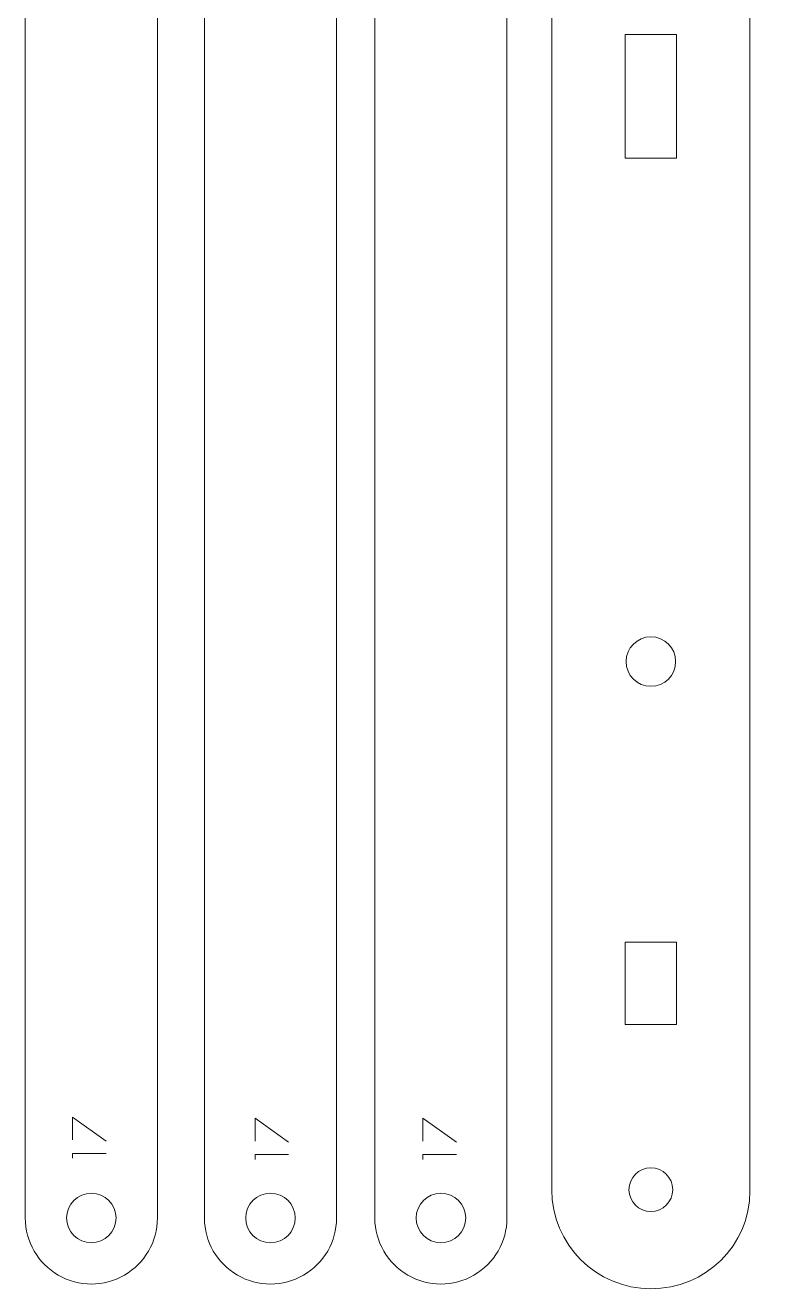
# Model space of a CAD drawing. Header units: centimetres. Extents: x -24 to 24.1, y -20.7 to 0.5.
# Drawn here: x -8.94 to -4.36, y -14.8 to -7.14 of the extents above; entities that cross this region are included whole.
import ezdxf

# ---------------------------------------------------------------- set-up
doc = ezdxf.new("R2010")
doc.units = ezdxf.units.CM
doc.header["$MEASUREMENT"] = 0
doc.layers.add('Layer 1', color=7, linetype='Continuous')

msp = doc.modelspace()

# ---------------------------------------------------------------- linework, layer by layer
at = {"layer": 'Layer 1', "color": 250, "lineweight": 9}
for points, knots in [([(-4.55169, -6.71902), (-4.55169, -6.71902), (-4.55499, -6.71334), (-4.55499, -6.71334), (-4.55499, -6.71334), (-4.55499, -6.71334), (-4.55504, -14.20675), (-4.55504, -14.20675), (-4.55504, -14.20675), (-4.55504, -14.53813), (-4.82362, -14.79882), (-5.15499, -14.79882), (-5.15499, -14.79882), (-5.48635, -14.79883), (-5.75498, -14.5302), (-5.75498, -14.19882), (-5.75498, -14.19882), (-5.75498, -14.19882), (-5.75498, -6.71334), (-5.75498, -6.71334), (-5.75498, -6.71334), (-5.75498, -6.71334), (-5.75544, -6.71764), (-5.75544, -6.71764), (-5.75544, -6.71764), (-5.87019, -6.59024), (-5.94333, -6.41473), (-5.94333, -6.19118), (-5.94333, -6.19118), (-5.94335, -5.75466), (-5.58946, -5.40079), (-5.15297, -5.40079), (-5.15297, -5.40079), (-4.71645, -5.40077), (-4.36258, -5.75466), (-4.36258, -6.19115), (-4.36258, -6.19115), (-4.36258, -6.41556), (-4.43623, -6.59151), (-4.55169, -6.71902)], [0, 0, 0, 0, 0.09090909, 0.09090909, 0.09090909, 0.09090909, 0.18181818, 0.18181818, 0.18181818, 0.18181818, 0.27272727, 0.27272727, 0.27272727, 0.27272727, 0.36363636, 0.36363636, 0.36363636, 0.36363636, 0.45454545, 0.45454545, 0.45454545, 0.45454545, 0.54545455, 0.54545455, 0.54545455, 0.54545455, 0.63636364, 0.63636364, 0.63636364, 0.63636364, 0.72727273, 0.72727273, 0.72727273, 0.72727273, 0.81818182, 0.81818182, 0.81818182, 0.81818182, 1, 1, 1, 1]), ([(-8.943, -6.37025), (-8.943, -6.37026), (-8.943, -14.37026), (-8.943, -14.37026), (-8.943, -14.37026), (-8.943, -14.51316), (-8.86677, -14.64521), (-8.743, -14.71667), (-8.743, -14.71667), (-8.61924, -14.78812), (-8.46677, -14.78812), (-8.343, -14.71667), (-8.343, -14.71667), (-8.21924, -14.64521), (-8.14302, -14.51316), (-8.14302, -14.37026), (-8.14302, -14.37026), (-8.14302, -14.37026), (-8.14302, -6.37026), (-8.14302, -6.37026), (-8.14302, -6.37026), (-8.14302, -6.14934), (-8.32209, -5.97026), (-8.543, -5.97026), (-8.543, -5.97026), (-8.76392, -5.97025), (-8.943, -6.14934), (-8.943, -6.37025)], [0, 0, 0, 0, 0.125, 0.125, 0.125, 0.125, 0.25, 0.25, 0.25, 0.25, 0.375, 0.375, 0.375, 0.375, 0.5, 0.5, 0.5, 0.5, 0.625, 0.625, 0.625, 0.625, 0.75, 0.75, 0.75, 0.75, 1, 1, 1, 1]), ([(-7.85821, -6.37025), (-7.85821, -6.37026), (-7.85821, -14.37026), (-7.85821, -14.37026), (-7.85821, -14.37026), (-7.85821, -14.51316), (-7.78198, -14.64521), (-7.65821, -14.71667), (-7.65821, -14.71667), (-7.53445, -14.78812), (-7.38198, -14.78812), (-7.25822, -14.71667), (-7.25822, -14.71667), (-7.13445, -14.64521), (-7.05823, -14.51316), (-7.05823, -14.37026), (-7.05823, -14.37026), (-7.05823, -14.37026), (-7.05823, -6.37026), (-7.05823, -6.37026), (-7.05823, -6.37026), (-7.05823, -6.14934), (-7.2373, -5.97026), (-7.45821, -5.97026), (-7.45821, -5.97026), (-7.67913, -5.97025), (-7.85821, -6.14934), (-7.85821, -6.37025)], [0, 0, 0, 0, 0.125, 0.125, 0.125, 0.125, 0.25, 0.25, 0.25, 0.25, 0.375, 0.375, 0.375, 0.375, 0.5, 0.5, 0.5, 0.5, 0.625, 0.625, 0.625, 0.625, 0.75, 0.75, 0.75, 0.75, 1, 1, 1, 1]), ([(-6.82633, -6.37025), (-6.82633, -6.37026), (-6.82633, -14.37026), (-6.82633, -14.37026), (-6.82633, -14.37026), (-6.82633, -14.51316), (-6.7501, -14.64521), (-6.62633, -14.71667), (-6.62633, -14.71667), (-6.50257, -14.78812), (-6.3501, -14.78812), (-6.22633, -14.71667), (-6.22633, -14.71667), (-6.10257, -14.64521), (-6.02635, -14.51316), (-6.02635, -14.37026), (-6.02635, -14.37026), (-6.02635, -14.37026), (-6.02635, -6.37026), (-6.02635, -6.37026), (-6.02635, -6.37026), (-6.02635, -6.14934), (-6.20542, -5.97026), (-6.42633, -5.97026), (-6.42633, -5.97026), (-6.64725, -5.97025), (-6.82633, -6.14934), (-6.82633, -6.37025)], [0, 0, 0, 0, 0.125, 0.125, 0.125, 0.125, 0.25, 0.25, 0.25, 0.25, 0.375, 0.375, 0.375, 0.375, 0.5, 0.5, 0.5, 0.5, 0.625, 0.625, 0.625, 0.625, 0.75, 0.75, 0.75, 0.75, 1, 1, 1, 1]), ([(-5.30999, -7.94882), (-5.30999, -7.94882), (-5.30999, -7.19882), (-5.30999, -7.19882), (-5.30999, -7.19882), (-5.30999, -7.19882), (-4.99999, -7.19882), (-4.99999, -7.19882), (-4.99999, -7.19882), (-4.99999, -7.19882), (-4.99999, -7.94882), (-4.99999, -7.94882), (-4.99999, -7.94882), (-4.99999, -7.94882), (-5.30999, -7.94882), (-5.30999, -7.94882)], [0, 0, 0, 0, 0.2, 0.2, 0.2, 0.2, 0.4, 0.4, 0.4, 0.4, 0.6, 0.6, 0.6, 0.6, 1, 1, 1, 1]), ([(-5.15499, -11.14883), (-5.23784, -11.14883), (-5.30499, -11.08168), (-5.30499, -10.99884), (-5.30499, -10.99884), (-5.305, -10.91599), (-5.23784, -10.84884), (-5.155, -10.84884), (-5.155, -10.84884), (-5.07215, -10.84883), (-5.005, -10.91599), (-5.00499, -10.99883), (-5.00499, -10.99883), (-5.00499, -11.08168), (-5.07215, -11.14883), (-5.15499, -11.14883)], [0, 0, 0, 0, 0.2, 0.2, 0.2, 0.2, 0.4, 0.4, 0.4, 0.4, 0.6, 0.6, 0.6, 0.6, 1, 1, 1, 1]), ([(-5.30499, -13.19882), (-5.30499, -13.19882), (-5.30999, -13.19882), (-5.30999, -13.19882), (-5.30999, -13.19882), (-5.30999, -13.19882), (-5.30999, -12.69882), (-5.30999, -12.69882), (-5.30999, -12.69882), (-5.30999, -12.69882), (-5.30499, -12.69882), (-5.30499, -12.69882), (-5.30499, -12.69882), (-5.30499, -12.69882), (-5.00499, -12.69882), (-5.00499, -12.69882), (-5.00499, -12.69882), (-5.00499, -12.69882), (-4.99999, -12.69882), (-4.99999, -12.69882), (-4.99999, -12.69882), (-4.99999, -12.69882), (-4.99999, -13.19882), (-4.99999, -13.19882), (-4.99999, -13.19882), (-4.99999, -13.19882), (-5.00499, -13.19882), (-5.00499, -13.19882), (-5.00499, -13.19882), (-5.00499, -13.19882), (-5.30499, -13.19882), (-5.30499, -13.19882)], [0, 0, 0, 0, 0.11111111, 0.11111111, 0.11111111, 0.11111111, 0.22222222, 0.22222222, 0.22222222, 0.22222222, 0.33333333, 0.33333333, 0.33333333, 0.33333333, 0.44444444, 0.44444444, 0.44444444, 0.44444444, 0.55555556, 0.55555556, 0.55555556, 0.55555556, 0.66666667, 0.66666667, 0.66666667, 0.66666667, 0.77777778, 0.77777778, 0.77777778, 0.77777778, 1, 1, 1, 1]), ([(-8.65625, -13.7595), (-8.65625, -13.7595), (-8.45305, -13.90484), (-8.45305, -13.90484), (-8.45305, -13.90484), (-8.45305, -13.90484), (-8.65625, -13.7595), (-8.65625, -13.7595), (-8.65625, -13.7595), (-8.65625, -13.7595), (-8.65625, -13.89722), (-8.65625, -13.89722), (-8.65625, -13.89722), (-8.65625, -13.89722), (-8.65625, -13.7595), (-8.65625, -13.7595)], [0, 0, 0, 0, 0.2, 0.2, 0.2, 0.2, 0.4, 0.4, 0.4, 0.4, 0.6, 0.6, 0.6, 0.6, 1, 1, 1, 1]), ([(-7.55161, -13.76623), (-7.55161, -13.76623), (-7.34841, -13.91157), (-7.34841, -13.91157), (-7.34841, -13.91157), (-7.34841, -13.91157), (-7.55161, -13.76623), (-7.55161, -13.76623), (-7.55161, -13.76623), (-7.55161, -13.76623), (-7.55161, -13.90395), (-7.55161, -13.90395), (-7.55161, -13.90395), (-7.55161, -13.90395), (-7.55161, -13.76623), (-7.55161, -13.76623)], [0, 0, 0, 0, 0.2, 0.2, 0.2, 0.2, 0.4, 0.4, 0.4, 0.4, 0.6, 0.6, 0.6, 0.6, 1, 1, 1, 1]), ([(-6.53534, -13.76623), (-6.53534, -13.76623), (-6.33214, -13.91157), (-6.33214, -13.91157), (-6.33214, -13.91157), (-6.33214, -13.91157), (-6.53534, -13.76623), (-6.53534, -13.76623), (-6.53534, -13.76623), (-6.53534, -13.76623), (-6.53534, -13.90395), (-6.53534, -13.90395), (-6.53534, -13.90395), (-6.53534, -13.90395), (-6.53534, -13.76623), (-6.53534, -13.76623)], [0, 0, 0, 0, 0.2, 0.2, 0.2, 0.2, 0.4, 0.4, 0.4, 0.4, 0.6, 0.6, 0.6, 0.6, 1, 1, 1, 1]), ([(-8.65625, -13.97963), (-8.65625, -13.97963), (-8.65625, -14.0087), (-8.65625, -14.0087), (-8.65625, -14.0087), (-8.65625, -14.0087), (-8.65625, -13.97963), (-8.65625, -13.97963), (-8.65625, -13.97963), (-8.65625, -13.97963), (-8.45305, -13.97963), (-8.45305, -13.97963), (-8.45305, -13.97963), (-8.45305, -13.97963), (-8.65625, -13.97963), (-8.65625, -13.97963)], [0, 0, 0, 0, 0.2, 0.2, 0.2, 0.2, 0.4, 0.4, 0.4, 0.4, 0.6, 0.6, 0.6, 0.6, 1, 1, 1, 1]), ([(-7.55161, -13.98636), (-7.55161, -13.98636), (-7.55161, -14.01543), (-7.55161, -14.01543), (-7.55161, -14.01543), (-7.55161, -14.01543), (-7.55161, -13.98636), (-7.55161, -13.98636), (-7.55161, -13.98636), (-7.55161, -13.98636), (-7.34841, -13.98636), (-7.34841, -13.98636), (-7.34841, -13.98636), (-7.34841, -13.98636), (-7.55161, -13.98636), (-7.55161, -13.98636)], [0, 0, 0, 0, 0.2, 0.2, 0.2, 0.2, 0.4, 0.4, 0.4, 0.4, 0.6, 0.6, 0.6, 0.6, 1, 1, 1, 1]), ([(-6.53534, -13.98636), (-6.53534, -13.98636), (-6.53534, -14.01543), (-6.53534, -14.01543), (-6.53534, -14.01543), (-6.53534, -14.01543), (-6.53534, -13.98636), (-6.53534, -13.98636), (-6.53534, -13.98636), (-6.53534, -13.98636), (-6.33214, -13.98636), (-6.33214, -13.98636), (-6.33214, -13.98636), (-6.33214, -13.98636), (-6.53534, -13.98636), (-6.53534, -13.98636)], [0, 0, 0, 0, 0.2, 0.2, 0.2, 0.2, 0.4, 0.4, 0.4, 0.4, 0.6, 0.6, 0.6, 0.6, 1, 1, 1, 1]), ([(-5.15499, -14.33132), (-5.22817, -14.33132), (-5.28749, -14.272), (-5.28749, -14.19883), (-5.28749, -14.19883), (-5.2875, -14.12565), (-5.22817, -14.06633), (-5.155, -14.06633), (-5.155, -14.06633), (-5.08182, -14.06632), (-5.0225, -14.12565), (-5.02249, -14.19882), (-5.02249, -14.19882), (-5.02249, -14.272), (-5.08182, -14.33132), (-5.15499, -14.33132)], [0, 0, 0, 0, 0.2, 0.2, 0.2, 0.2, 0.4, 0.4, 0.4, 0.4, 0.6, 0.6, 0.6, 0.6, 1, 1, 1, 1]), ([(-8.543, -14.22026), (-8.62585, -14.22026), (-8.693, -14.28741), (-8.693, -14.37025), (-8.693, -14.37025), (-8.69301, -14.4531), (-8.62585, -14.52025), (-8.54301, -14.52025), (-8.54301, -14.52025), (-8.46016, -14.52026), (-8.39301, -14.4531), (-8.393, -14.37026), (-8.393, -14.37026), (-8.393, -14.28741), (-8.46016, -14.22026), (-8.543, -14.22026)], [0, 0, 0, 0, 0.2, 0.2, 0.2, 0.2, 0.4, 0.4, 0.4, 0.4, 0.6, 0.6, 0.6, 0.6, 1, 1, 1, 1]), ([(-7.45821, -14.22026), (-7.54106, -14.22026), (-7.60822, -14.28741), (-7.60822, -14.37025), (-7.60822, -14.37025), (-7.60822, -14.4531), (-7.54106, -14.52025), (-7.45822, -14.52025), (-7.45822, -14.52025), (-7.37537, -14.52026), (-7.30823, -14.4531), (-7.30821, -14.37026), (-7.30821, -14.37026), (-7.30821, -14.28741), (-7.37537, -14.22026), (-7.45821, -14.22026)], [0, 0, 0, 0, 0.2, 0.2, 0.2, 0.2, 0.4, 0.4, 0.4, 0.4, 0.6, 0.6, 0.6, 0.6, 1, 1, 1, 1]), ([(-6.42633, -14.22026), (-6.50918, -14.22026), (-6.57633, -14.28741), (-6.57633, -14.37025), (-6.57633, -14.37025), (-6.57634, -14.4531), (-6.50918, -14.52025), (-6.42634, -14.52025), (-6.42634, -14.52025), (-6.34349, -14.52026), (-6.27634, -14.4531), (-6.27633, -14.37026), (-6.27633, -14.37026), (-6.27633, -14.28741), (-6.34349, -14.22026), (-6.42633, -14.22026)], [0, 0, 0, 0, 0.2, 0.2, 0.2, 0.2, 0.4, 0.4, 0.4, 0.4, 0.6, 0.6, 0.6, 0.6, 1, 1, 1, 1])]:
    msp.add_open_spline(points, degree=3, knots=knots, dxfattribs=at)

doc.saveas('drawing.dxf')
